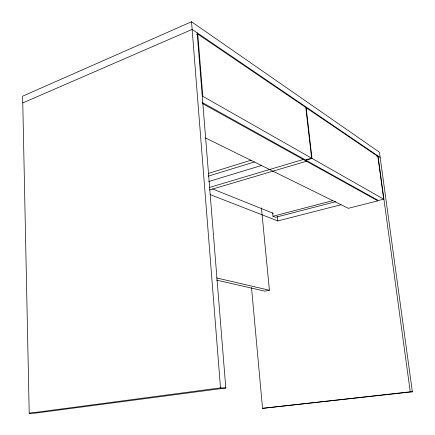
<?xml version="1.0" encoding="UTF-8"?>
<svg xmlns="http://www.w3.org/2000/svg" width="435" height="435" viewBox="0 0 435 435"><rect width="100%" height="100%" fill="white"/><g stroke="black" fill="none" stroke-linecap="round" stroke-linejoin="round"><path stroke-width="0.65" d="M251.506 287.551L262.539 408.345L412.364 391.826L379.461 152.239L191.536 21.75L22.636 96.184L29.21 413.25L35.365 413.119L225.803 387.993L197.137 32.81M22.778 102.932L192.145 29.411L380.179 157.465M196.533 34.599L197.773 34.066L305.8 107.472L311.629 158.199L305.555 160.004L202.335 102.562M208.436 173.413L251.164 160.167M208.343 176.137L254.372 161.972M208.735 181.504L261.788 165.409M209.741 187.371L303.277 159.471M311.987 158.4L305.919 160.205L378.379 200.524L383.692 199.181L377.852 156.426L306.158 107.717L311.987 158.4L383.692 199.181M209.485 189.964L306.463 161.244L306.311 159.901M376.71 156.366L378.015 155.996L410.248 391.783L412.364 391.826M272.614 212.911L272.952 216.249L332.764 200.633M335.82 201.655L275.594 217.293L272.952 216.249M210.116 194.586L277.834 220.936L340.975 204.744M261.44 207.908L269.417 290.243L264.877 291.167L216.543 280.118M29.21 413.25L220.501 387.884L225.803 387.993M262.539 408.345L410.248 391.783M216.527 277.927L269.417 290.243M212.47 188.893L273.517 213.422M205.75 138.047L348.315 208.316L377.874 200.856L202.558 103.595M311.629 158.199L202.808 96.304L197.773 34.066M277.356 216.271L277.834 220.936M191.536 21.75L220.501 387.884"/></g></svg>
